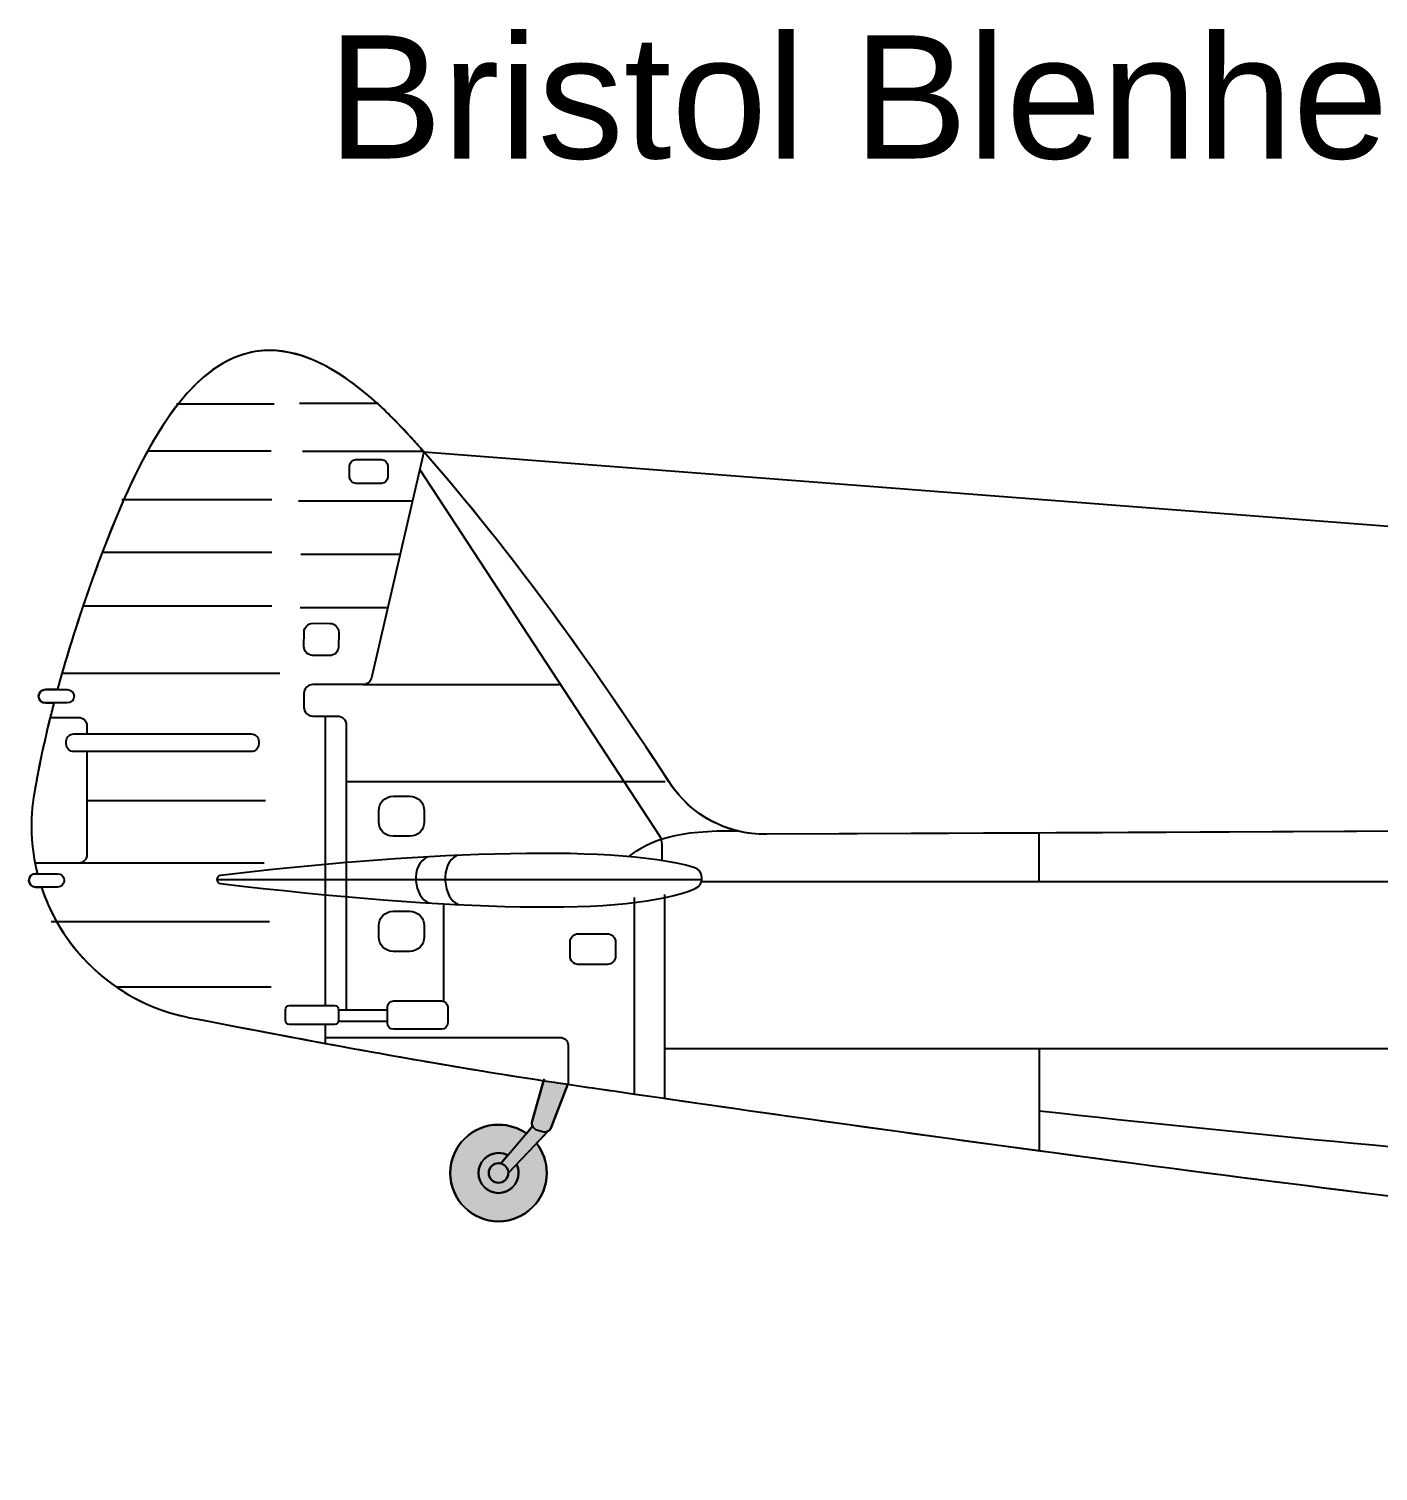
# Model space of a CAD drawing. Extents: x 54 to 366, y 42 to 297.
# Drawn here: x 54.1 to 103.4, y 244.3 to 297 of the extents above; entities that cross this region are included whole.
import ezdxf

# ---------------------------------------------------------------- set-up
doc = ezdxf.new("R2010")
doc.units = 0
doc.header["$MEASUREMENT"] = 0
for name, color, linetype in [('4-VIEW', 7, 'CONTINUOUS'), ('SOLIDS', 7, 'CONTINUOUS'), ('TITLE', 7, 'CONTINUOUS')]:
    doc.layers.add(name, color=color, linetype=linetype)

msp = doc.modelspace()

# ---------------------------------------------------------------- hatches: boundary and pattern name
at = {"layer": 'SOLIDS'}
h = msp.add_hatch(color=252, dxfattribs=at)
edge = h.paths.add_edge_path()
edge.add_spline(control_points=[(72.913, 258.562), (72.913, 258.562), (72.498, 257.082), (72.498, 257.082), (72.48, 257.018), (72.488, 256.952), (72.515, 256.897), (72.515, 256.897), (72.287, 256.632), (72.287, 256.632), (71.999, 256.835), (71.648, 256.955), (71.268, 256.955), (70.294, 256.955), (69.504, 256.165), (69.504, 255.19), (69.504, 254.215), (70.294, 253.425), (71.268, 253.425), (72.243, 253.425), (73.033, 254.215), (73.033, 255.19), (73.033, 255.599), (72.894, 255.975), (72.661, 256.274), (72.661, 256.274), (73.1, 256.734), (73.1, 256.734), (73.141, 256.763), (73.174, 256.804), (73.193, 256.854), (73.193, 256.854), (73.803, 258.43), (73.803, 258.43), (73.776, 258.434), (73.749, 258.438), (73.721, 258.442), (73.452, 258.481), (73.182, 258.522), (72.913, 258.562)], knot_values=[0, 0, 0, 0, 1, 1, 1, 2, 2, 2, 3, 3, 3, 4, 4, 4, 5, 5, 5, 6, 6, 6, 7, 7, 7, 8, 8, 8, 9, 9, 9, 10, 10, 10, 11, 11, 11, 12, 12, 12, 13, 13, 13, 13], degree=3, periodic=1)
h = msp.add_hatch(color=255, dxfattribs=at)
edge = h.paths.add_edge_path()
edge.add_spline(control_points=[(71.268, 255.922), (70.864, 255.922), (70.537, 255.594), (70.537, 255.19), (70.537, 254.786), (70.864, 254.458), (71.268, 254.458), (71.672, 254.458), (72, 254.786), (72, 255.19), (72, 255.303), (71.974, 255.411), (71.929, 255.506), (71.929, 255.506), (71.627, 255.19), (71.627, 255.19), (71.627, 254.992), (71.466, 254.831), (71.268, 254.831), (71.07, 254.831), (70.91, 254.992), (70.91, 255.19), (70.91, 255.388), (71.07, 255.549), (71.268, 255.549), (71.296, 255.549), (71.322, 255.546), (71.348, 255.54), (71.348, 255.54), (71.605, 255.84), (71.605, 255.84), (71.505, 255.892), (71.39, 255.922), (71.268, 255.922)], knot_values=[0, 0, 0, 0, 1, 1, 1, 2, 2, 2, 3, 3, 3, 4, 4, 4, 5, 5, 5, 6, 6, 6, 7, 7, 7, 8, 8, 8, 9, 9, 9, 10, 10, 10, 11, 11, 11, 11], degree=3, periodic=1)

# ---------------------------------------------------------------- linework, layer by layer
at = {"layer": '4-VIEW', "color": 7}
for points in [[(63.076, 283.268), (59.504, 283.268)], [(63.994, 283.297), (66.887, 283.297)], [(62.961, 281.546), (58.454, 281.546)], [(64.109, 281.546), (68.535, 281.546)], [(68.535, 281.53), (132.384, 276.603), (136.551, 276.603)], [(62.99, 279.767), (57.51, 279.767)], [(63.966, 279.739), (68.118, 279.739)], [(62.99, 277.845), (56.791, 277.845)], [(64.052, 277.787), (67.671, 277.787)], [(62.99, 275.894), (56.105, 275.894)], [(64.023, 275.836), (67.234, 275.836)], [(63.277, 273.426), (55.311, 273.426)], [(66.311, 273.025), (73.482, 273.025)], [(64.934, 271.876), (64.934, 261.302)], [(65.709, 269.481), (77.362, 269.481)], [(62.76, 268.777), (56.235, 268.777)], [(91.017, 265.822), (91.017, 267.606)], [(62.703, 266.51), (55.931, 266.51)], [(60.98, 265.907), (78.668, 265.907)], [(104.93, 265.822), (78.701, 265.822)], [(69.255, 265.02), (69.255, 261.474)], [(76.232, 258.075), (76.232, 265.246)], [(77.334, 265.36), (77.334, 257.924)], [(62.904, 264.358), (54.927, 264.358)], [(57.298, 261.991), (62.961, 261.991)], [(67.208, 260.728), (65.422, 260.728)], [(65.429, 261.149), (67.208, 261.149)], [(64.934, 260.614), (64.934, 259.925)], [(91.021, 259.736), (91.021, 256)], [(71.348, 255.54), (72.515, 256.897)], [(71.627, 255.19), (73.1, 256.734)]]:
    msp.add_lwpolyline(points, dxfattribs=at)
for points, knots in [([(136.469, 267.819), (136.469, 267.819), (81.069, 267.559), (81.069, 267.559), (79.588, 267.552), (78.31, 268.237), (77.496, 269.475), (74.523, 274), (71.56, 278.147), (68.14, 281.977), (61.975, 288.88), (58.858, 283.661), (56.419, 276.832), (55.946, 275.507), (55.52, 274.178), (55.156, 272.842)], [0, 0, 0, 0, 1, 1, 1, 2, 2, 2, 3, 3, 3, 4, 4, 4, 5, 5, 5, 5]), ([(68.535, 281.53), (68.535, 281.53), (66.628, 273.277), (66.628, 273.277), (66.593, 273.127), (66.464, 273.025), (66.311, 273.025), (66.311, 273.025), (64.485, 273.025), (64.485, 273.025), (64.305, 273.025), (64.159, 272.878), (64.159, 272.699), (64.159, 272.699), (64.159, 272.202), (64.159, 272.202), (64.159, 272.023), (64.305, 271.876), (64.485, 271.876), (64.485, 271.876), (65.383, 271.876), (65.383, 271.876), (65.562, 271.876), (65.709, 271.731), (65.709, 271.551), (65.709, 271.551), (65.709, 261.149), (65.709, 261.149)], [0, 0, 0, 0, 1, 1, 1, 2, 2, 2, 3, 3, 3, 4, 4, 4, 5, 5, 5, 6, 6, 6, 7, 7, 7, 8, 8, 8, 9, 9, 9, 9]), ([(66.06, 280.37), (66.06, 280.37), (66.993, 280.37), (66.993, 280.37), (67.119, 280.37), (67.222, 280.473), (67.222, 280.599), (67.222, 280.599), (67.222, 281.015), (67.222, 281.015), (67.222, 281.142), (67.119, 281.245), (66.993, 281.245), (66.993, 281.245), (66.06, 281.245), (66.06, 281.245), (65.934, 281.245), (65.831, 281.142), (65.831, 281.015), (65.831, 281.015), (65.831, 280.599), (65.831, 280.599), (65.831, 280.473), (65.934, 280.37), (66.06, 280.37), (66.06, 280.37), (66.06, 280.37), (66.06, 280.37)], [0, 0, 0, 0, 1, 1, 1, 2, 2, 2, 3, 3, 3, 4, 4, 4, 5, 5, 5, 6, 6, 6, 7, 7, 7, 8, 8, 8, 9, 9, 9, 9]), ([(68.387, 280.891), (68.387, 280.891), (77.175, 267.467), (77.175, 267.467), (77.268, 267.325), (77.228, 266.788), (77.228, 266.598)], [0, 0, 0, 0, 1, 1, 1, 2, 2, 2, 2]), ([(64.479, 274.092), (64.479, 274.092), (65.096, 274.083), (65.096, 274.083), (65.274, 274.081), (65.421, 274.224), (65.424, 274.402), (65.424, 274.402), (65.431, 274.931), (65.431, 274.931), (65.434, 275.108), (65.29, 275.256), (65.113, 275.258), (65.113, 275.258), (64.495, 275.267), (64.495, 275.267), (64.318, 275.27), (64.17, 275.126), (64.168, 274.949), (64.168, 274.949), (64.16, 274.42), (64.16, 274.42), (64.158, 274.242), (64.301, 274.095), (64.479, 274.092), (64.479, 274.092), (64.479, 274.092), (64.479, 274.092)], [0, 0, 0, 0, 1, 1, 1, 2, 2, 2, 3, 3, 3, 4, 4, 4, 5, 5, 5, 6, 6, 6, 7, 7, 7, 8, 8, 8, 9, 9, 9, 9]), ([(54.715, 272.354), (54.715, 272.354), (55.518, 272.354), (55.518, 272.354), (55.652, 272.354), (55.762, 272.464), (55.762, 272.598), (55.762, 272.598), (55.762, 272.598), (55.762, 272.598), (55.762, 272.732), (55.652, 272.842), (55.518, 272.842), (55.518, 272.842), (54.715, 272.842), (54.715, 272.842), (54.58, 272.842), (54.471, 272.732), (54.471, 272.598), (54.471, 272.598), (54.471, 272.598), (54.471, 272.598), (54.471, 272.464), (54.58, 272.354), (54.715, 272.354), (54.715, 272.354), (54.715, 272.354), (54.715, 272.354)], [0, 0, 0, 0, 1, 1, 1, 2, 2, 2, 3, 3, 3, 4, 4, 4, 5, 5, 5, 6, 6, 6, 7, 7, 7, 8, 8, 8, 9, 9, 9, 9]), ([(55.026, 272.354), (54.744, 271.274), (54.505, 270.188), (54.314, 269.095), (54.136, 268.075), (54.186, 267.066), (54.426, 266.12)], [0, 0, 0, 0, 1, 1, 1, 2, 2, 2, 2]), ([(54.892, 271.829), (54.892, 271.829), (55.931, 271.829), (55.931, 271.829), (56.099, 271.829), (56.235, 271.692), (56.235, 271.525), (56.235, 271.525), (56.235, 271.224), (56.235, 271.224)], [0, 0, 0, 0, 1, 1, 1, 2, 2, 2, 3, 3, 3, 3]), ([(55.754, 270.578), (55.754, 270.578), (62.234, 270.578), (62.234, 270.578), (62.386, 270.578), (62.509, 270.702), (62.509, 270.853), (62.509, 270.853), (62.509, 270.949), (62.509, 270.949), (62.509, 271.1), (62.386, 271.224), (62.234, 271.224), (62.234, 271.224), (55.754, 271.224), (55.754, 271.224), (55.603, 271.224), (55.479, 271.1), (55.479, 270.949), (55.479, 270.949), (55.479, 270.853), (55.479, 270.853), (55.479, 270.702), (55.603, 270.578), (55.754, 270.578), (55.754, 270.578), (55.754, 270.578), (55.754, 270.578)], [0, 0, 0, 0, 1, 1, 1, 2, 2, 2, 3, 3, 3, 4, 4, 4, 5, 5, 5, 6, 6, 6, 7, 7, 7, 8, 8, 8, 9, 9, 9, 9]), ([(56.235, 270.578), (56.235, 270.578), (56.235, 266.811), (56.235, 266.811), (56.235, 266.644), (56.099, 266.508), (55.931, 266.508), (55.931, 266.508), (54.341, 266.508), (54.341, 266.508)], [0, 0, 0, 0, 1, 1, 1, 2, 2, 2, 3, 3, 3, 3]), ([(67.423, 267.486), (67.423, 267.486), (68.026, 267.486), (68.026, 267.486), (68.318, 267.486), (68.557, 267.725), (68.557, 268.017), (68.557, 268.017), (68.557, 268.419), (68.557, 268.419), (68.557, 268.711), (68.318, 268.95), (68.026, 268.95), (68.026, 268.95), (67.423, 268.95), (67.423, 268.95), (67.131, 268.95), (66.893, 268.711), (66.893, 268.419), (66.893, 268.419), (66.893, 268.017), (66.893, 268.017), (66.893, 267.725), (67.131, 267.486), (67.423, 267.486), (67.423, 267.486), (67.423, 267.486), (67.423, 267.486)], [0, 0, 0, 0, 1, 1, 1, 2, 2, 2, 3, 3, 3, 4, 4, 4, 5, 5, 5, 6, 6, 6, 7, 7, 7, 8, 8, 8, 9, 9, 9, 9]), ([(78.454, 265.577), (76.064, 264.546), (69.58, 264.774), (61.113, 265.757), (60.935, 265.777), (60.935, 266.038), (61.113, 266.058), (67.836, 266.855), (75.352, 267.243), (78.405, 266.352), (78.776, 266.244), (78.808, 265.731), (78.454, 265.577), (78.454, 265.577), (78.454, 265.577), (78.454, 265.577)], [0, 0, 0, 0, 1, 1, 1, 2, 2, 2, 3, 3, 3, 4, 4, 4, 5, 5, 5, 5]), ([(54.356, 265.632), (54.356, 265.632), (55.159, 265.632), (55.159, 265.632), (55.294, 265.632), (55.404, 265.742), (55.404, 265.876), (55.404, 265.876), (55.404, 265.876), (55.404, 265.876), (55.404, 266.011), (55.294, 266.12), (55.159, 266.12), (55.159, 266.12), (54.356, 266.12), (54.356, 266.12), (54.222, 266.12), (54.112, 266.011), (54.112, 265.876), (54.112, 265.876), (54.112, 265.876), (54.112, 265.876), (54.112, 265.742), (54.222, 265.632), (54.356, 265.632), (54.356, 265.632), (54.356, 265.632), (54.356, 265.632)], [0, 0, 0, 0, 1, 1, 1, 2, 2, 2, 3, 3, 3, 4, 4, 4, 5, 5, 5, 6, 6, 6, 7, 7, 7, 8, 8, 8, 9, 9, 9, 9]), ([(54.569, 265.632), (55.357, 263.257), (57.373, 261.367), (59.995, 260.862), (64.563, 259.982), (69.148, 259.113), (73.721, 258.442), (86.811, 256.522), (99.972, 254.75), (113.214, 253.237)], [0, 0, 0, 0, 1, 1, 1, 2, 2, 2, 3, 3, 3, 3]), ([(67.423, 263.282), (67.423, 263.282), (68.026, 263.282), (68.026, 263.282), (68.318, 263.282), (68.557, 263.521), (68.557, 263.813), (68.557, 263.813), (68.557, 264.215), (68.557, 264.215), (68.557, 264.507), (68.318, 264.746), (68.026, 264.746), (68.026, 264.746), (67.423, 264.746), (67.423, 264.746), (67.131, 264.746), (66.893, 264.507), (66.893, 264.215), (66.893, 264.215), (66.893, 263.813), (66.893, 263.813), (66.893, 263.521), (67.131, 263.282), (67.423, 263.282), (67.423, 263.282), (67.423, 263.282), (67.423, 263.282)], [0, 0, 0, 0, 1, 1, 1, 2, 2, 2, 3, 3, 3, 4, 4, 4, 5, 5, 5, 6, 6, 6, 7, 7, 7, 8, 8, 8, 9, 9, 9, 9]), ([(74.182, 262.809), (74.182, 262.809), (75.241, 262.809), (75.241, 262.809), (75.407, 262.809), (75.544, 262.945), (75.544, 263.112), (75.544, 263.112), (75.544, 263.625), (75.544, 263.625), (75.544, 263.792), (75.407, 263.928), (75.241, 263.928), (75.241, 263.928), (74.182, 263.928), (74.182, 263.928), (74.016, 263.928), (73.88, 263.792), (73.88, 263.625), (73.88, 263.625), (73.88, 263.112), (73.88, 263.112), (73.88, 262.945), (74.016, 262.809), (74.182, 262.809), (74.182, 262.809), (74.182, 262.809), (74.182, 262.809)], [0, 0, 0, 0, 1, 1, 1, 2, 2, 2, 3, 3, 3, 4, 4, 4, 5, 5, 5, 6, 6, 6, 7, 7, 7, 8, 8, 8, 9, 9, 9, 9]), ([(63.638, 260.614), (63.638, 260.614), (65.276, 260.614), (65.276, 260.614), (65.36, 260.614), (65.429, 260.683), (65.429, 260.767), (65.429, 260.767), (65.429, 261.149), (65.429, 261.149), (65.429, 261.234), (65.36, 261.302), (65.276, 261.302), (65.276, 261.302), (63.638, 261.302), (63.638, 261.302), (63.554, 261.302), (63.485, 261.234), (63.485, 261.149), (63.485, 261.149), (63.485, 260.767), (63.485, 260.767), (63.485, 260.683), (63.554, 260.614), (63.638, 260.614), (63.638, 260.614), (63.638, 260.614), (63.638, 260.614)], [0, 0, 0, 0, 1, 1, 1, 2, 2, 2, 3, 3, 3, 4, 4, 4, 5, 5, 5, 6, 6, 6, 7, 7, 7, 8, 8, 8, 9, 9, 9, 9]), ([(67.437, 260.442), (67.437, 260.442), (69.188, 260.442), (69.188, 260.442), (69.314, 260.442), (69.417, 260.545), (69.417, 260.671), (69.417, 260.671), (69.417, 261.245), (69.417, 261.245), (69.417, 261.371), (69.314, 261.474), (69.188, 261.474), (69.188, 261.474), (67.437, 261.474), (67.437, 261.474), (67.311, 261.474), (67.208, 261.371), (67.208, 261.245), (67.208, 261.245), (67.208, 260.671), (67.208, 260.671), (67.208, 260.545), (67.311, 260.442), (67.437, 260.442), (67.437, 260.442), (67.437, 260.442), (67.437, 260.442)], [0, 0, 0, 0, 1, 1, 1, 2, 2, 2, 3, 3, 3, 4, 4, 4, 5, 5, 5, 6, 6, 6, 7, 7, 7, 8, 8, 8, 9, 9, 9, 9]), ([(77.334, 259.736), (77.334, 259.736), (115.003, 259.736), (115.003, 259.736), (115.755, 259.736), (116.396, 259.788), (117.138, 259.91), (121.882, 260.687), (126.585, 261.338), (131.193, 261.704)], [0, 0, 0, 0, 1, 1, 1, 2, 2, 2, 3, 3, 3, 3]), ([(64.934, 260.14), (64.934, 260.14), (73.525, 260.14), (73.525, 260.14), (73.681, 260.14), (73.808, 260.014), (73.808, 259.858), (73.808, 259.858), (73.808, 258.442), (73.808, 258.442)], [0, 0, 0, 0, 1, 1, 1, 2, 2, 2, 3, 3, 3, 3]), ([(72.933, 258.634), (72.933, 258.634), (72.498, 257.082), (72.498, 257.082), (72.46, 256.947), (72.536, 256.807), (72.67, 256.764), (72.67, 256.764), (72.871, 256.7), (72.871, 256.7), (73.003, 256.658), (73.143, 256.725), (73.193, 256.854), (73.193, 256.854), (73.808, 258.442), (73.808, 258.442)], [0, 0, 0, 0, 1, 1, 1, 2, 2, 2, 3, 3, 3, 4, 4, 4, 5, 5, 5, 5]), ([(91.021, 257.462), (98.67, 256.613), (106.319, 255.873), (113.968, 255.324), (114.082, 255.316), (114.17, 255.222), (114.17, 255.108), (114.17, 255.108), (114.17, 253.933), (114.17, 253.933)], [0, 0, 0, 0, 1, 1, 1, 2, 2, 2, 3, 3, 3, 3]), ([(72.287, 256.632), (71.999, 256.835), (71.648, 256.955), (71.268, 256.955), (70.294, 256.955), (69.504, 256.165), (69.504, 255.19), (69.504, 254.216), (70.294, 253.426), (71.268, 253.426), (72.243, 253.426), (73.033, 254.216), (73.033, 255.19), (73.033, 255.599), (72.894, 255.975), (72.661, 256.274)], [0, 0, 0, 0, 1, 1, 1, 2, 2, 2, 3, 3, 3, 4, 4, 4, 5, 5, 5, 5]), ([(71.605, 255.84), (71.505, 255.892), (71.39, 255.922), (71.268, 255.922), (70.864, 255.922), (70.537, 255.595), (70.537, 255.19), (70.537, 254.786), (70.864, 254.459), (71.268, 254.459), (71.672, 254.459), (72, 254.786), (72, 255.19), (72, 255.303), (71.974, 255.411), (71.929, 255.506)], [0, 0, 0, 0, 1, 1, 1, 2, 2, 2, 3, 3, 3, 4, 4, 4, 5, 5, 5, 5]), ([(71.268, 254.832), (71.466, 254.832), (71.627, 254.992), (71.627, 255.19), (71.627, 255.388), (71.466, 255.549), (71.268, 255.549), (71.07, 255.549), (70.91, 255.388), (70.91, 255.19), (70.91, 254.992), (71.07, 254.832), (71.268, 254.832), (71.268, 254.832), (71.268, 254.832), (71.268, 254.832)], [0, 0, 0, 0, 1, 1, 1, 2, 2, 2, 3, 3, 3, 4, 4, 4, 5, 5, 5, 5])]:
    msp.add_open_spline(points, degree=3, knots=knots, dxfattribs=at)
for points in [[(76.04, 266.744), (76.721, 267.342), (77.865, 267.733), (80, 267.681)], [(68.691, 266.734), (68.017, 266.45), (68.179, 265.249), (68.73, 265.051)], [(69.764, 266.788), (69.09, 266.505), (69.253, 265.188), (69.804, 264.99)]]:
    msp.add_open_spline(points, degree=3, dxfattribs=at)
at = {"layer": 'SOLIDS'}
for points, knots in [([(111.394, 250.948), (111.423, 250.909), (111.419, 250.853), (111.383, 250.818), (111.383, 250.818), (111.255, 250.695), (111.255, 250.695), (111.216, 250.658), (111.153, 250.659), (111.115, 250.698), (111.115, 250.698), (110.449, 251.39), (110.449, 251.39), (110.411, 251.429), (110.413, 251.492), (110.452, 251.53), (110.452, 251.53), (110.58, 251.653), (110.58, 251.653), (110.619, 251.69), (110.682, 251.689), (110.719, 251.65), (110.719, 251.65), (110.849, 251.515), (110.849, 251.515), (110.849, 251.515), (113.214, 253.237), (113.214, 253.237), (105.791, 254.085), (98.394, 255.014), (91.021, 256.006), (86.081, 256.67), (81.151, 257.362), (76.232, 258.075), (75.422, 258.193), (74.612, 258.311), (73.803, 258.43), (73.803, 258.43), (73.193, 256.854), (73.193, 256.854), (73.174, 256.804), (73.141, 256.763), (73.1, 256.734), (73.1, 256.734), (72.661, 256.274), (72.661, 256.274), (72.894, 255.975), (73.033, 255.599), (73.033, 255.19), (73.033, 254.215), (72.243, 253.425), (71.268, 253.425), (70.294, 253.425), (69.504, 254.215), (69.504, 255.19), (69.504, 256.165), (70.294, 256.955), (71.268, 256.955), (71.648, 256.955), (71.999, 256.835), (72.287, 256.632), (72.287, 256.632), (72.515, 256.897), (72.515, 256.897), (72.488, 256.952), (72.48, 257.018), (72.498, 257.082), (72.498, 257.082), (72.913, 258.562), (72.913, 258.562), (70.255, 258.965), (67.593, 259.432), (64.934, 259.925), (63.286, 260.23), (61.639, 260.545), (59.995, 260.862), (58.997, 261.054), (58.087, 261.447), (57.299, 261.991), (56.403, 262.609), (55.665, 263.423), (55.135, 264.358), (54.906, 264.762), (54.716, 265.189), (54.569, 265.632), (54.569, 265.632), (54.356, 265.632), (54.356, 265.632), (54.222, 265.632), (54.112, 265.742), (54.112, 265.876), (54.112, 266.01), (54.222, 266.12), (54.356, 266.12), (54.356, 266.12), (54.426, 266.12), (54.426, 266.12), (54.186, 267.065), (54.136, 268.075), (54.314, 269.095), (54.474, 270.011), (54.668, 270.922), (54.893, 271.829), (54.936, 272.004), (54.98, 272.179), (55.026, 272.354), (55.026, 272.354), (54.715, 272.354), (54.715, 272.354), (54.581, 272.354), (54.471, 272.464), (54.471, 272.598), (54.471, 272.732), (54.581, 272.842), (54.715, 272.842), (54.715, 272.842), (55.156, 272.842), (55.156, 272.842), (55.209, 273.036), (55.263, 273.231), (55.319, 273.426), (55.645, 274.565), (56.015, 275.7), (56.419, 276.831), (56.541, 277.174), (56.665, 277.512), (56.791, 277.845), (57.043, 278.511), (57.303, 279.155), (57.573, 279.767), (58.176, 281.133), (58.831, 282.339), (59.563, 283.268), (61.376, 285.566), (63.668, 286.169), (66.84, 283.297), (67.258, 282.918), (67.691, 282.48), (68.14, 281.976), (68.268, 281.833), (68.395, 281.69), (68.521, 281.546), (68.526, 281.541), (68.53, 281.536), (68.535, 281.53), (71.789, 277.825), (74.638, 273.825), (77.497, 269.475), (78.107, 268.546), (78.978, 267.929), (80, 267.681), (80.341, 267.598), (80.699, 267.557), (81.069, 267.559), (81.069, 267.559), (91.017, 267.605), (91.017, 267.605), (91.017, 267.605), (104.93, 267.67), (104.93, 267.67), (104.93, 267.67), (109.221, 267.691), (109.221, 267.691), (109.221, 267.691), (109.221, 268.576), (109.221, 268.576), (109.221, 268.576), (104.767, 268.58), (104.767, 268.58), (104.617, 268.58), (104.617, 268.867), (104.767, 268.867), (104.767, 268.867), (105.921, 268.867), (105.921, 268.867), (105.921, 268.867), (105.921, 269.505), (105.921, 269.505), (105.921, 269.541), (105.95, 269.57), (105.986, 269.57), (105.986, 269.57), (106.049, 269.57), (106.049, 269.57), (106.085, 269.57), (106.114, 269.541), (106.114, 269.505), (106.114, 269.505), (106.114, 268.867), (106.114, 268.867), (106.114, 268.867), (109.256, 268.867), (109.256, 268.867), (109.271, 268.905), (109.29, 268.941), (109.314, 268.974), (109.314, 268.974), (109.314, 269.975), (109.314, 269.975), (109.314, 270.011), (109.343, 270.04), (109.379, 270.04), (109.379, 270.04), (109.589, 270.04), (109.589, 270.04), (109.625, 270.04), (109.654, 270.011), (109.654, 269.975), (109.654, 269.975), (109.654, 269.179), (109.654, 269.179), (109.676, 269.182), (109.698, 269.183), (109.72, 269.183), (109.72, 269.183), (110.45, 269.184), (110.45, 269.184), (110.941, 270), (111.827, 270.545), (112.859, 270.545), (112.859, 270.545), (115.254, 270.545), (115.254, 270.545), (116.856, 270.545), (117.901, 269.278), (117.901, 267.731), (117.901, 267.731), (118.043, 267.732), (118.043, 267.732), (118.043, 267.732), (118.704, 267.735), (118.704, 267.735), (118.704, 267.735), (118.945, 267.736), (118.945, 267.736), (118.945, 267.736), (119.978, 267.741), (119.978, 267.741), (119.978, 267.741), (120.516, 267.744), (120.516, 267.744), (120.516, 267.744), (121.599, 267.749), (121.599, 267.749), (121.599, 267.749), (125.516, 267.767), (125.516, 267.767), (125.516, 267.767), (126.577, 267.772), (126.577, 267.772), (126.577, 267.772), (132.384, 267.799), (132.384, 267.799), (132.384, 267.799), (136.47, 267.818), (136.47, 267.818), (136.47, 267.818), (136.551, 276.755), (136.551, 276.755), (136.555, 277.129), (137.207, 277.139), (137.212, 276.758), (137.212, 276.758), (137.335, 267.849), (137.335, 267.849), (137.335, 267.849), (143.518, 267.849), (143.518, 267.849), (143.518, 267.849), (151.123, 267.849), (151.123, 267.849), (151.123, 267.849), (151.725, 267.849), (151.725, 267.849), (151.725, 267.849), (160.535, 267.849), (160.535, 267.849), (160.535, 267.849), (161.263, 267.849), (161.263, 267.849), (163.881, 267.849), (166.392, 266.725), (168.615, 265.054), (168.629, 265.043), (168.678, 264.997), (168.716, 264.962), (168.827, 265.404), (168.972, 265.815), (169.138, 266.206), (169.191, 266.33), (169.375, 266.301), (169.388, 266.167), (169.445, 265.561), (169.492, 264.954), (169.528, 264.347), (169.528, 264.347), (169.642, 264.267), (169.642, 264.267), (172.041, 262.207), (174.02, 259.537), (175.348, 257.138), (175.508, 256.849), (175.569, 256.534), (175.54, 256.228), (175.503, 255.846), (175.323, 255.481), (175.013, 255.209), (174.059, 254.368), (172.878, 253.657), (171.485, 253.068), (170.927, 252.832), (170.336, 252.616), (169.711, 252.418), (169.729, 249.74), (169.636, 246.691), (169.216, 244.466), (169.191, 244.333), (169.019, 244.303), (168.966, 244.427), (168.567, 245.364), (168.205, 249.001), (168.316, 252.024), (167.262, 251.757), (166.127, 251.537), (164.914, 251.361), (163.996, 251.228), (163.034, 251.12), (162.029, 251.037), (162.029, 251.037), (162.029, 250.664), (162.029, 250.664), (162.029, 250.372), (161.737, 250.174), (161.465, 250.281), (161.056, 250.443), (160.677, 250.633), (160.326, 250.853), (156.077, 250.696), (151.721, 250.674), (147.311, 250.763), (147.151, 250.766), (146.99, 250.769), (146.83, 250.773), (141.72, 250.885), (136.541, 251.145), (131.374, 251.515), (125.679, 251.922), (119.999, 252.463), (114.445, 253.088), (114.422, 253.09), (114.363, 253.093), (114.308, 253.095), (114.308, 253.095), (111.394, 250.948), (111.394, 250.948)], [0, 0, 0, 0, 1, 1, 1, 2, 2, 2, 3, 3, 3, 4, 4, 4, 5, 5, 5, 6, 6, 6, 7, 7, 7, 8, 8, 8, 9, 9, 9, 10, 10, 10, 11, 11, 11, 12, 12, 12, 13, 13, 13, 14, 14, 14, 15, 15, 15, 16, 16, 16, 17, 17, 17, 18, 18, 18, 19, 19, 19, 20, 20, 20, 21, 21, 21, 22, 22, 22, 23, 23, 23, 24, 24, 24, 25, 25, 25, 26, 26, 26, 27, 27, 27, 28, 28, 28, 29, 29, 29, 30, 30, 30, 31, 31, 31, 32, 32, 32, 33, 33, 33, 34, 34, 34, 35, 35, 35, 36, 36, 36, 37, 37, 37, 38, 38, 38, 39, 39, 39, 40, 40, 40, 41, 41, 41, 42, 42, 42, 43, 43, 43, 44, 44, 44, 45, 45, 45, 46, 46, 46, 47, 47, 47, 48, 48, 48, 49, 49, 49, 50, 50, 50, 51, 51, 51, 52, 52, 52, 53, 53, 53, 54, 54, 54, 55, 55, 55, 56, 56, 56, 57, 57, 57, 58, 58, 58, 59, 59, 59, 60, 60, 60, 61, 61, 61, 62, 62, 62, 63, 63, 63, 64, 64, 64, 65, 65, 65, 66, 66, 66, 67, 67, 67, 68, 68, 68, 69, 69, 69, 70, 70, 70, 71, 71, 71, 72, 72, 72, 73, 73, 73, 74, 74, 74, 75, 75, 75, 76, 76, 76, 77, 77, 77, 78, 78, 78, 79, 79, 79, 80, 80, 80, 81, 81, 81, 82, 82, 82, 83, 83, 83, 84, 84, 84, 85, 85, 85, 86, 86, 86, 87, 87, 87, 88, 88, 88, 89, 89, 89, 90, 90, 90, 91, 91, 91, 92, 92, 92, 93, 93, 93, 94, 94, 94, 95, 95, 95, 96, 96, 96, 97, 97, 97, 98, 98, 98, 99, 99, 99, 100, 100, 100, 101, 101, 101, 102, 102, 102, 103, 103, 103, 104, 104, 104, 105, 105, 105, 106, 106, 106, 107, 107, 107, 108, 108, 108, 109, 109, 109, 110, 110, 110, 111, 111, 111, 112, 112, 112, 113, 113, 113, 114, 114, 114, 115, 115, 115, 116, 116, 116, 117, 117, 117, 118, 118, 118, 118]), ([(72.913, 258.562), (72.913, 258.562), (72.498, 257.082), (72.498, 257.082), (72.48, 257.018), (72.488, 256.952), (72.515, 256.897), (72.515, 256.897), (72.287, 256.632), (72.287, 256.632), (71.999, 256.835), (71.648, 256.955), (71.268, 256.955), (70.294, 256.955), (69.504, 256.165), (69.504, 255.19), (69.504, 254.215), (70.294, 253.425), (71.268, 253.425), (72.243, 253.425), (73.033, 254.215), (73.033, 255.19), (73.033, 255.599), (72.894, 255.975), (72.661, 256.274), (72.661, 256.274), (73.1, 256.734), (73.1, 256.734), (73.141, 256.763), (73.174, 256.804), (73.193, 256.854), (73.193, 256.854), (73.803, 258.43), (73.803, 258.43), (73.776, 258.434), (73.749, 258.438), (73.721, 258.442), (73.452, 258.481), (73.182, 258.522), (72.913, 258.562)], [0, 0, 0, 0, 1, 1, 1, 2, 2, 2, 3, 3, 3, 4, 4, 4, 5, 5, 5, 6, 6, 6, 7, 7, 7, 8, 8, 8, 9, 9, 9, 10, 10, 10, 11, 11, 11, 12, 12, 12, 13, 13, 13, 13]), ([(71.268, 255.922), (70.864, 255.922), (70.537, 255.594), (70.537, 255.19), (70.537, 254.786), (70.864, 254.458), (71.268, 254.458), (71.672, 254.458), (72, 254.786), (72, 255.19), (72, 255.303), (71.974, 255.411), (71.929, 255.506), (71.929, 255.506), (71.627, 255.19), (71.627, 255.19), (71.627, 254.992), (71.466, 254.831), (71.268, 254.831), (71.07, 254.831), (70.91, 254.992), (70.91, 255.19), (70.91, 255.388), (71.07, 255.549), (71.268, 255.549), (71.296, 255.549), (71.322, 255.546), (71.348, 255.54), (71.348, 255.54), (71.605, 255.84), (71.605, 255.84), (71.505, 255.892), (71.39, 255.922), (71.268, 255.922)], [0, 0, 0, 0, 1, 1, 1, 2, 2, 2, 3, 3, 3, 4, 4, 4, 5, 5, 5, 6, 6, 6, 7, 7, 7, 8, 8, 8, 9, 9, 9, 10, 10, 10, 11, 11, 11, 11])]:
    msp.add_open_spline(points, degree=3, knots=knots, dxfattribs=at)

# ---------------------------------------------------------------- texts
at = {"layer": 'TITLE', "color": 7, "insert": (65.028, 292.173), "char_height": 4.4958, "attachment_point": 7}
msp.add_mtext('\\fArial|b0|i0|c0|p34;\\W1;Bristol Blenheim', dxfattribs=at)

doc.saveas('drawing.dxf')
